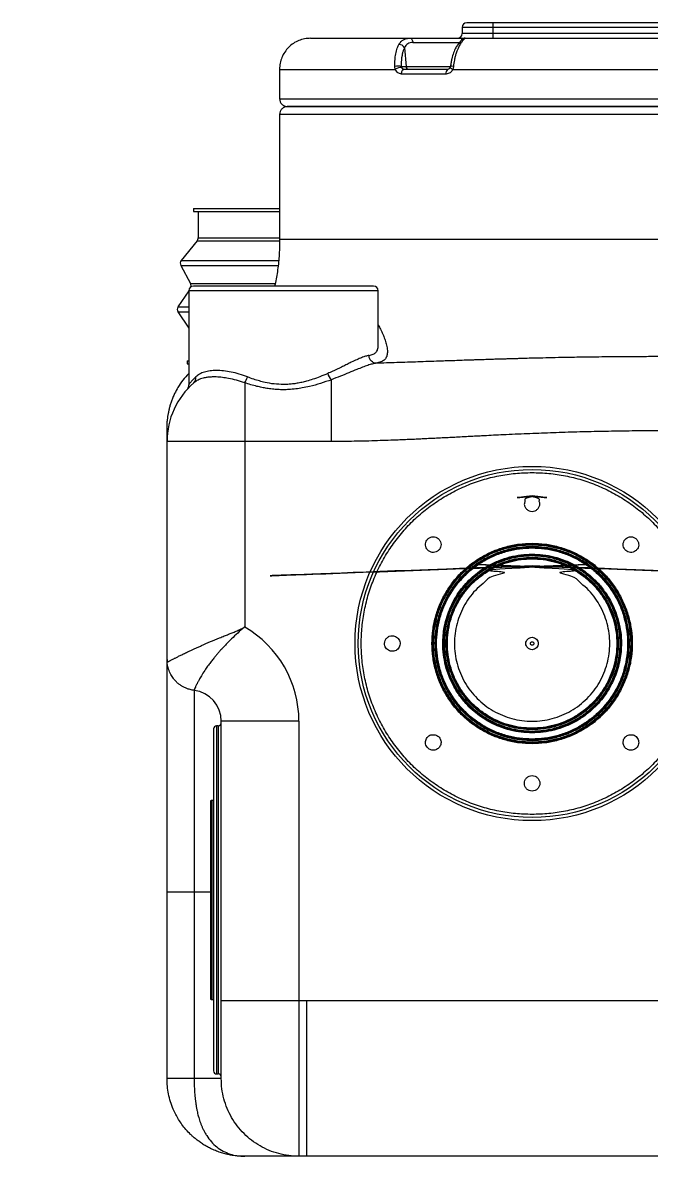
# Model space of a CAD drawing. Extents: x -84241 to 2571207, y -257003 to 1687411.
# Drawn here: x 78183 to 78578, y -11596 to -10885 of the extents above; entities that cross this region are included whole.
import ezdxf

# ---------------------------------------------------------------- set-up
doc = ezdxf.new("R2010")
doc.units = 0
doc.header["$LTSCALE"] = 1000
doc.layers.get('0').update_dxf_attribs({"linetype": 'CONTINUOUS'})
doc.layers.add('W-DRAI-DIMS', color=51, linetype='CONTINUOUS')

# ---------------------------------------------------------------- blocks, each defined once
blk = doc.blocks.new('污水提升器')
at = {"layer": 'W-DRAI-DIMS', "color": 9}
for p, q in [((-247.5, 944.2), (-273, 944.2)), ((-247.5, 939.7), (-247.5, 944.2)), ((247.5, 944.2), (-247.5, 944.2)), ((-277.5, 939.7), (-277.5, 933.7)), ((-247.5, 939.7), (-277.5, 939.7)), ((-247.5, 933.7), (-277.5, 933.7)), ((-247.5, 933.7), (-247.5, 939.7)), ((247.5, 939.7), (-247.5, 939.7)), ((-247.5, 929.2), (-247.5, 933.7)), ((247.5, 933.7), (-247.5, 933.7)), ((-333, 920), (-331.6, 902)), ((-327.8, 929.2), (-307.5, 929.2)), ((-325.1, 925.1), (-279.7, 925.1)), ((-277.7, 927.7), (-277.9, 927.6)), ((-275.2, 929.2), (-275.4, 929.1)), ((-274.5, 929.2), (-274.7, 929.1)), ((-453.8, 899.2), (-453.8, 870.7)), ((-342, 899.2), (-342.4, 902)), ((-336, 902), (-335.8, 901)), ((-336, 902), (-331.6, 902)), ((-331.6, 902), (-288.6, 902)), ((-290.7, 899.3), (-291.4, 899.2)), ((-288.8, 902.1), (-289.1, 901)), ((-285.9, 902), (-286.5, 899.2)), ((-453.8, 855.7), (-453.8, 735)), ((-78.8, 863.2), (-446.3, 863.2)), ((-342.5, 863.2), (-341.7, 863.2)), ((-537, 765), (-537, 762)), ((-537, 765), (-453.8, 765)), ((-537, 762), (-453.8, 762)), ((-532.5, 762), (-532.5, 736.6)), ((-533.5, 733.8), (-548.7, 714.8)), ((-533.5, 733.8), (-453.9, 733.8)), ((-532.5, 736.6), (-453.8, 736.6)), ((-548.7, 714.8), (-454.7, 714.8)), ((-549.1, 709.9), (-539.8, 692.4)), ((-549.1, 709.9), (-455.3, 709.9)), ((-539.8, 692.4), (-458.1, 692.4)), ((-541.5, 685.5), (-551.9, 670)), ((-541.5, 685.5), (-541.5, 594.9)), ((-358.5, 685.5), (-541.5, 685.5)), ((-358.5, 632.1), (-358.5, 685.5)), ((-551.9, 670), (-541.5, 670)), ((-551.9, 665), (-541.5, 649.5)), ((-551.9, 665), (-541.5, 665)), ((-543, 618), (-543, 615)), ((-543, 618), (-541.5, 618)), ((-543, 615), (-541.5, 615)), ((-542.7, 591), (-542.7, 591)), ((-487.5, 596.6), (-487.5, 540)), ((-562.5, 554.2), (-562.3, 559.6)), ((-562.5, 329.5), (-562.5, 540)), ((-487.5, 540), (-562.5, 540)), ((-487.5, 540), (-487.5, 360.9)), ((-403.8, 540), (-487.5, 540)), ((-562.5, 329.5), (-562.4, 327)), ((-562.5, 105), (-562.5, 329.5)), ((-536.3, 299.8), (-536.3, 105)), ((-513.1, 265.5), (-514.6, 265.5)), ((-514.6, 265.5), (-514.6, -70.5)), ((-513.1, 265.5), (-513.1, -70.5)), ((-435.1, 270), (-510.1, 270)), ((-510.1, 0), (-510.1, 270)), ((-435.1, 270), (-435.1, 0)), ((-518.4, 193.5), (-519.9, 193.5)), ((-519.9, 193.5), (-519.9, 1.5)), ((-518.4, 193.5), (-518.4, 1.5)), ((-536.3, 105), (-562.5, 105)), ((-562.5, -75), (-562.5, 105)), ((-536.3, 105), (-536.3, -75)), ((-520.5, 105), (-536.3, 105)), ((-519.9, 1.5), (-518.4, 1.5)), ((-427.6, 0), (-435.1, 0)), ((0, 0), (-427.6, 0)), ((-536.3, -75), (-562.5, -75)), ((-510.1, -75), (-536.3, -75)), ((-514.6, -70.5), (-513.1, -70.5)), ((-435.1, -150), (-487.5, -150)), ((-427.6, -150), (-435.1, -150)), ((-78.4, -150), (-427.6, -150))]:
    blk.add_line(p, q, dxfattribs=at)
at = {"layer": 'W-DRAI-DIMS', "color": 9, "flags": 128}
for points in [[(-327.8, 929.2), (-327.3, 929.2), (-326.8, 928.9), (-326.3, 928.6), (-325.9, 928.1), (-325.6, 927.5), (-325.3, 926.7), (-325.1, 926), (-325.1, 925.1)], [(-336, 894.7), (-336, 895.6), (-335.8, 896.5), (-335.6, 897.2), (-335.3, 897.9), (-335, 898.5), (-334.6, 898.9), (-334.1, 899.2), (-333.7, 899.2)], [(-403.8, 540), (-403.8, 546.9), (-403.8, 553.7), (-403.8, 560.4), (-403.8, 567), (-403.8, 573.3), (-403.8, 579.3), (-403.8, 585), (-403.8, 590.3), (-403.8, 595.2), (-403.8, 599.6)], [(-523.8, -140.6), (-523.9, -140.6), (-524.2, -140.4)]]:
    blk.add_lwpolyline(points, dxfattribs=at)
at = {"layer": 'W-DRAI-DIMS', "color": 9}
for radius in [171, 168, 96, 93, 85.5, 82.5]:
    blk.add_circle((-209.9, 345), radius, dxfattribs=at)
for centre, radius, start, end in [((-273, 939.7), 4.5, 90, 180), ((-282, 933.7), 4.5, 270, 0), ((-338.1, 917.6), 5.54, 24.751, 95.5573), ((-279.1, 921.4), 3.03, 82.0241, 141.4136), ((-274.5, 924.8), 4.5, 90.0002, 141.0029), ((-339.3, 878), 24.2, 82.0959, 97.518), ((-335, 886.7), 14.4, 93.3597, 119.2051), ((-328.8, 902.1), 2.84, 182.0052, 267.3647), ((-287.9, 895.6), 5.2, 136.5111, 189.3666), ((-285, 904.3), 5.26, 219.3923, 253.6787), ((-287.8, 890.8), 11.4, 80.1958, 94.8512), ((-537, 736.6), 4.5, 321.3402, 0), ((-545.2, 712), 4.5, 141.3402, 208.0725), ((-537, 685.5), 4.5, 90, 180), ((-543.8, 690.3), 4.5, 348.3758, 28.0725), ((-363, 685.5), 4.5, 0, 90), ((-548.1, 667.5), 4.5, 146.3099, 213.6901), ((-541, 601.3), 6.36, 312.1589, 8.5467), ((-501.1, 606.9), 17, 322.6387, 344.0585), ((-393.8, 609.5), 14.1, 196.2184, 224.6561), ((-487.5, 540), 75, 130.9982, 180), ((-540.1, 270), 105, 0, 59.9274), ((-540.1, 270), 30, 0, 82.7712), ((-514.6, 262.5), 3, 90, 180), ((-513.1, 268.5), 3, 270, 0), ((-519.9, 192.7), 0.75, 90, 180), ((-518.4, 194.2), 0.75, 270, 0), ((-519.9, 2.2), 0.75, 180, 270), ((-518.4, 0.8), 0.75, 0, 90), ((-514.6, -67.5), 3, 180, 270), ((-513.1, -73.5), 3, 0, 90)]:
    blk.add_arc(centre, radius, start, end, dxfattribs=at)
for points in [[(-423.8, 929.2), (-425.7, 929.1), (-429.7, 928.9), (-435.3, 927.1), (-440.6, 924.4), (-445.1, 920.6), (-448.9, 916), (-451.7, 910.8), (-453.4, 905.1), (-453.7, 901.2), (-453.8, 899.2)], [(-453.8, 870.7), (-453.7, 869.8), (-453.4, 867.8), (-451.7, 865.3), (-449.2, 863.6), (-447.3, 863.4), (-446.3, 863.2)], [(-446.3, 863.2), (-447.3, 863.1), (-449.2, 862.9), (-451.7, 861.2), (-453.4, 858.7), (-453.7, 856.7), (-453.8, 855.7)], [(-450, 690), (-453.8, 690), (-461.4, 690), (-472.6, 690), (-483.4, 690), (-493.7, 690), (-503.1, 690), (-511.7, 690), (-519.2, 690), (-525.6, 690), (-530.6, 690), (-534.3, 690), (-536.6, 690), (-536.9, 690), (-537, 690)], [(-363, 690), (-363.2, 690), (-363.5, 690), (-365.8, 690), (-369.4, 690), (-374.5, 690), (-380.8, 690), (-388.3, 690), (-396.9, 690), (-406.4, 690), (-416.6, 690), (-427.4, 690), (-438.6, 690), (-446.2, 690), (-450, 690)], [(-209.9, 180), (-215.3, 180.2), (-226.1, 180.5), (-242.2, 182.9), (-257.9, 186.8), (-273.2, 192.3), (-287.8, 199.2), (-301.7, 207.6), (-314.8, 217.2), (-326.8, 228.1), (-337.7, 240.2), (-347.3, 253.2), (-355.7, 267.1), (-362.6, 281.8), (-368.1, 297), (-372, 312.8), (-374.4, 328.8), (-375.2, 345), (-374.4, 361.2), (-372, 377.2), (-368.1, 393), (-362.6, 408.2), (-355.7, 422.9), (-347.3, 436.8), (-337.7, 449.8), (-326.8, 461.9), (-314.8, 472.8), (-301.7, 482.4), (-287.8, 490.8), (-273.2, 497.7), (-257.9, 503.2), (-242.2, 507.1), (-226.1, 509.5), (-215.3, 509.8), (-209.9, 510)], [(-209.9, 510), (-204.5, 509.8), (-193.7, 509.5), (-177.7, 507.1), (-161.9, 503.2), (-146.7, 497.7), (-132, 490.8), (-118.1, 482.4), (-105.1, 472.8), (-93.1, 461.9), (-82.2, 449.8), (-72.5, 436.8), (-64.2, 422.9), (-57.2, 408.2), (-51.8, 393), (-47.8, 377.2), (-45.4, 361.2), (-44.7, 345), (-45.4, 328.8), (-47.8, 312.8), (-51.8, 297), (-57.2, 281.8), (-64.2, 267.1), (-72.5, 253.2), (-82.2, 240.2), (-93.1, 228.1), (-105.1, 217.2), (-118.1, 207.6), (-132, 199.2), (-146.7, 192.3), (-161.9, 186.8), (-177.7, 182.9), (-193.7, 180.5), (-204.5, 180.2), (-209.9, 180)], [(-305.4, 448), (-304.5, 447.9), (-302.8, 447.7), (-300.5, 446.4), (-298.8, 444.4), (-297.9, 442), (-297.8, 439.3), (-298.6, 436.9), (-300.2, 434.8), (-302.5, 433.4), (-305, 432.8), (-307.6, 433.1), (-309.9, 434.3), (-311.7, 436.2), (-312.8, 438.6), (-313, 441.2), (-312.3, 443.8), (-311.2, 445.1), (-310.7, 445.8)], [(-310.7, 445.8), (-310.3, 446.1), (-309.6, 446.7), (-308.3, 447.4), (-306.9, 447.9), (-305.9, 447.9), (-305.4, 448)], [(-209.9, 249.8), (-214.1, 249.9), (-222.4, 250.2), (-234.6, 252.8), (-246.5, 256.7), (-257.7, 262.3), (-268.1, 269.2), (-277.5, 277.5), (-285.7, 286.8), (-292.6, 297.2), (-298.2, 308.4), (-302.2, 320.3), (-304.6, 332.5), (-305.4, 345), (-304.6, 357.5), (-302.2, 369.7), (-298.2, 381.6), (-292.6, 392.8), (-285.7, 403.2), (-277.5, 412.5), (-268.1, 420.8), (-257.7, 427.7), (-246.5, 433.3), (-234.6, 437.2), (-222.4, 439.8), (-214.1, 440.1), (-209.9, 440.2)], [(-209.9, 440.2), (-205.8, 440.1), (-197.4, 439.8), (-185.2, 437.2), (-173.4, 433.3), (-162.2, 427.7), (-151.8, 420.8), (-142.4, 412.5), (-134.1, 403.2), (-127.2, 392.8), (-121.7, 381.6), (-117.7, 369.7), (-115.2, 357.5), (-114.4, 345), (-115.2, 332.5), (-117.7, 320.3), (-121.7, 308.4), (-127.2, 297.2), (-134.1, 286.8), (-142.4, 277.5), (-151.8, 269.2), (-162.2, 262.3), (-173.4, 256.7), (-185.2, 252.8), (-197.4, 250.2), (-205.8, 249.9), (-209.9, 249.8)], [(-109.2, 445.8), (-108.6, 445.1), (-107.5, 443.8), (-106.9, 441.2), (-107, 438.6), (-108.1, 436.2), (-109.9, 434.3), (-112.2, 433.1), (-114.8, 432.8), (-117.4, 433.4), (-119.6, 434.8), (-121.2, 436.9), (-122, 439.3), (-122, 442), (-121, 444.4), (-119.3, 446.4), (-117, 447.7), (-115.3, 447.9), (-114.5, 448)], [(-114.5, 448), (-114, 447.9), (-113, 447.9), (-111.6, 447.4), (-110.3, 446.7), (-109.5, 446.1), (-109.2, 445.8)], [(-209.9, 252.7), (-213.9, 252.9), (-222, 253.2), (-233.9, 255.7), (-245.3, 259.5), (-256.2, 264.9), (-266.2, 271.6), (-275.3, 279.6), (-283.3, 288.7), (-290, 298.7), (-295.4, 309.6), (-299.3, 321.1), (-301.6, 332.9), (-302.4, 345), (-301.6, 357.1), (-299.3, 368.9), (-295.4, 380.4), (-290, 391.3), (-283.3, 401.3), (-275.3, 410.4), (-266.2, 418.4), (-256.2, 425.1), (-245.3, 430.5), (-233.9, 434.3), (-222, 436.8), (-213.9, 437.1), (-209.9, 437.2)], [(-209.9, 260.2), (-213.6, 260.4), (-221, 260.7), (-231.9, 262.9), (-242.4, 266.5), (-252.4, 271.4), (-261.7, 277.6), (-270, 284.9), (-277.3, 293.3), (-283.5, 302.5), (-288.4, 312.5), (-292, 323), (-294.2, 333.9), (-294.9, 345), (-294.2, 356.1), (-292, 367), (-288.4, 377.5), (-283.5, 387.5), (-277.3, 396.7), (-270, 405.1), (-261.7, 412.4), (-252.4, 418.6), (-242.4, 423.5), (-231.9, 427.1), (-221, 429.3), (-213.6, 429.6), (-209.9, 429.8)], [(-209.9, 261.7), (-213.6, 261.9), (-220.8, 262.2), (-231.5, 264.4), (-241.9, 267.9), (-251.7, 272.7), (-260.7, 278.8), (-269, 286), (-276.2, 294.2), (-282.2, 303.3), (-287.1, 313.1), (-290.6, 323.4), (-292.7, 334.1), (-293.4, 345), (-292.7, 355.9), (-290.6, 366.6), (-287.1, 376.9), (-282.2, 386.7), (-276.2, 395.8), (-269, 404), (-260.7, 411.2), (-251.7, 417.3), (-241.9, 422.1), (-231.5, 425.6), (-220.8, 427.8), (-213.6, 428.1), (-209.9, 428.3)], [(-209.9, 437.2), (-205.9, 437.1), (-197.8, 436.8), (-186, 434.3), (-174.5, 430.5), (-163.7, 425.1), (-153.6, 418.4), (-144.5, 410.4), (-136.5, 401.3), (-129.8, 391.3), (-124.4, 380.4), (-120.6, 368.9), (-118.2, 357.1), (-117.4, 345), (-118.2, 332.9), (-120.6, 321.1), (-124.4, 309.6), (-129.8, 298.7), (-136.5, 288.7), (-144.5, 279.6), (-153.6, 271.6), (-163.7, 264.9), (-174.5, 259.5), (-186, 255.7), (-197.8, 253.2), (-205.9, 252.9), (-209.9, 252.7)], [(-209.9, 429.8), (-206.2, 429.6), (-198.8, 429.3), (-187.9, 427.1), (-177.4, 423.5), (-167.4, 418.6), (-158.2, 412.4), (-149.8, 405.1), (-142.5, 396.7), (-136.3, 387.5), (-131.4, 377.5), (-127.8, 367), (-125.7, 356.1), (-124.9, 345), (-125.7, 333.9), (-127.8, 323), (-131.4, 312.5), (-136.3, 302.5), (-142.5, 293.3), (-149.8, 284.9), (-158.2, 277.6), (-167.4, 271.4), (-177.4, 266.5), (-187.9, 262.9), (-198.8, 260.7), (-206.2, 260.4), (-209.9, 260.2)], [(-209.9, 428.3), (-206.3, 428.1), (-199, 427.8), (-188.3, 425.6), (-178, 422.1), (-168.2, 417.3), (-159.1, 411.2), (-150.9, 404), (-143.7, 395.8), (-137.6, 386.7), (-132.8, 376.9), (-129.3, 366.6), (-127.1, 355.9), (-126.4, 345), (-127.1, 334.1), (-129.3, 323.4), (-132.8, 313.1), (-137.6, 303.3), (-143.7, 294.2), (-150.9, 286), (-159.1, 278.8), (-168.2, 272.7), (-178, 267.9), (-188.3, 264.4), (-199, 262.2), (-206.3, 261.9), (-209.9, 261.7)], [(-209.9, 263.3), (-213.5, 263.4), (-220.6, 263.7), (-231.1, 265.8), (-241.3, 269.3), (-250.9, 274), (-259.8, 280), (-267.9, 287), (-275, 295.1), (-280.9, 304), (-285.7, 313.6), (-289.1, 323.8), (-291.2, 334.3), (-291.9, 345), (-291.2, 355.7), (-289.1, 366.2), (-285.7, 376.4), (-280.9, 386), (-275, 394.9), (-267.9, 403), (-259.8, 410), (-250.9, 416), (-241.3, 420.7), (-231.1, 424.2), (-220.6, 426.3), (-213.5, 426.6), (-209.9, 426.7)], [(-209.9, 426.7), (-206.4, 426.6), (-199.2, 426.3), (-188.7, 424.2), (-178.5, 420.7), (-168.9, 416), (-160, 410), (-151.9, 403), (-144.9, 394.9), (-138.9, 386), (-134.2, 376.4), (-130.7, 366.2), (-128.6, 355.7), (-127.9, 345), (-128.6, 334.3), (-130.7, 323.8), (-134.2, 313.6), (-138.9, 304), (-144.9, 295.1), (-151.9, 287), (-160, 280), (-168.9, 274), (-178.5, 269.3), (-188.7, 265.8), (-199.2, 263.7), (-206.4, 263.4), (-209.9, 263.3)], [(-344.9, 352.5), (-344.2, 352.4), (-342.7, 352.3), (-340.7, 351.3), (-339, 349.8), (-337.9, 347.9), (-337.3, 345.7), (-337.5, 343.5), (-338.2, 341.4), (-339.5, 339.6), (-341.3, 338.3), (-343.4, 337.5), (-345.7, 337.4), (-347.8, 338), (-349.7, 339.1), (-351.2, 340.8), (-352.2, 342.8), (-352.4, 344.3), (-352.4, 345)], [(-352.4, 345), (-352.3, 346), (-352.1, 347.9), (-350.3, 350.4), (-347.9, 352.2), (-345.9, 352.4), (-344.9, 352.5)], [(-209.9, 339), (-210.7, 339.1), (-212.3, 339.3), (-214.3, 340.7), (-215.6, 342.6), (-216.1, 345), (-215.6, 347.4), (-214.3, 349.3), (-212.3, 350.7), (-210.7, 350.9), (-209.9, 351)], [(-209.9, 351), (-209.1, 350.9), (-207.6, 350.7), (-205.6, 349.3), (-204.2, 347.4), (-203.8, 345), (-204.2, 342.6), (-205.6, 340.7), (-207.6, 339.3), (-209.1, 339.1), (-209.9, 339)], [(-209.9, 343.3), (-210.1, 343.4), (-210.6, 343.4), (-211.1, 343.8), (-211.5, 344.3), (-211.6, 345), (-211.5, 345.7), (-211.1, 346.2), (-210.6, 346.6), (-210.1, 346.6), (-209.9, 346.7)], [(-209.9, 346.7), (-209.7, 346.6), (-209.3, 346.6), (-208.7, 346.2), (-208.3, 345.7), (-208.2, 345), (-208.3, 344.3), (-208.7, 343.8), (-209.3, 343.4), (-209.7, 343.4), (-209.9, 343.3)], [(-517.6, 262.5), (-517.6, 262.3), (-517.6, 262), (-517.6, 259.6), (-517.6, 255.7), (-517.6, 250.2), (-517.6, 243.3), (-517.6, 234.9), (-517.6, 225.3), (-517.6, 214.4), (-517.6, 202.3), (-517.6, 189.3), (-517.6, 175.4), (-517.6, 160.7), (-517.6, 145.5), (-517.6, 129.7), (-517.6, 113.7), (-517.6, 97.5), (-517.6, 81.3), (-517.6, 65.3), (-517.6, 49.5), (-517.6, 34.3), (-517.6, 19.6), (-517.6, 5.7), (-517.6, -7.3), (-517.6, -19.4), (-517.6, -30.3), (-517.6, -39.9), (-517.6, -48.3), (-517.6, -55.2), (-517.6, -60.7), (-517.6, -64.6), (-517.6, -67), (-517.6, -67.3), (-517.6, -67.5)], [(-310.7, 244.2), (-311.2, 244.8), (-312.1, 245.9), (-312.8, 248.1), (-313, 250.3), (-312.4, 252.5), (-311.3, 254.4), (-309.6, 255.9), (-307.6, 256.9), (-306.1, 257), (-305.4, 257)], [(-305.4, 257), (-304.8, 257), (-303.5, 256.9), (-301.8, 256.2), (-300.3, 255.2), (-299.1, 253.7), (-298.2, 252.1), (-297.8, 250.3), (-297.9, 248.4), (-298.4, 246.6), (-299.3, 245), (-300.6, 243.7), (-302.1, 242.7), (-303.9, 242.1), (-305.7, 242), (-307.6, 242.3), (-309.3, 243), (-310.2, 243.8), (-310.7, 244.2)], [(-109.2, 244.2), (-109.6, 243.8), (-110.5, 243), (-112.3, 242.3), (-114.1, 242), (-115.9, 242.1), (-117.7, 242.7), (-119.3, 243.7), (-120.5, 245), (-121.5, 246.6), (-122, 248.4), (-122, 250.3), (-121.6, 252.1), (-120.8, 253.7), (-119.5, 255.2), (-118, 256.2), (-116.3, 256.9), (-115.1, 257), (-114.5, 257)], [(-114.5, 257), (-113.7, 257), (-112.2, 256.9), (-110.2, 255.9), (-108.6, 254.4), (-107.4, 252.5), (-106.9, 250.3), (-107, 248.1), (-107.7, 245.9), (-108.7, 244.8), (-109.2, 244.2)], [(-209.9, 202.5), (-210.9, 202.6), (-212.9, 202.8), (-215.4, 204.6), (-217, 207.1), (-217.6, 210), (-217, 212.9), (-215.4, 215.4), (-212.9, 217.2), (-210.9, 217.4), (-209.9, 217.5)], [(-209.9, 217.5), (-208.9, 217.4), (-207, 217.2), (-204.5, 215.4), (-202.8, 212.9), (-202.2, 210), (-202.8, 207.1), (-204.5, 204.6), (-207, 202.8), (-208.9, 202.6), (-209.9, 202.5)], [(-520.6, 192.7), (-520.6, 192.6), (-520.6, 192.3), (-520.6, 189.7), (-520.6, 185.8), (-520.6, 180.2), (-520.6, 173.3), (-520.6, 165), (-520.6, 155.7), (-520.6, 145.3), (-520.6, 134.1), (-520.6, 122.2), (-520.6, 110), (-520.6, 97.5), (-520.6, 85), (-520.6, 72.8), (-520.6, 60.9), (-520.6, 49.7), (-520.6, 39.3), (-520.6, 30), (-520.6, 21.7), (-520.6, 14.8), (-520.6, 9.2), (-520.6, 5.3), (-520.6, 2.7), (-520.6, 2.4), (-520.6, 2.2)], [(-435.1, 0), (-438.4, 0), (-445, 0), (-454.6, 0), (-463.9, 0), (-472.8, 0), (-480.9, 0), (-488.3, 0), (-494.8, 0), (-500.3, 0), (-504.6, 0), (-507.8, 0), (-509.8, 0), (-510, 0), (-510.1, 0)], [(-435.1, -150), (-438.4, -149.9), (-445, -149.6), (-454.6, -147.6), (-463.9, -144.5), (-472.8, -140.1), (-480.9, -134.7), (-488.3, -128.2), (-494.8, -120.8), (-500.3, -112.6), (-504.6, -103.8), (-507.8, -94.5), (-509.8, -84.8), (-510, -78.3), (-510.1, -75)]]:
    blk.add_open_spline(points, degree=3, dxfattribs=at)
for points, knots in [([(-423.8, 929.2), (-423.7, 929.2), (-423.6, 929.2), (-422.9, 929.2), (-421.6, 929.2), (-419.6, 929.2), (-417.1, 929.2), (-413.7, 929.2), (-409.6, 929.2), (-404.4, 929.2), (-398.4, 929.2), (-391.2, 929.2), (-383.1, 929.2), (-373.9, 929.2), (-363.7, 929.2), (-352.5, 929.2), (-340.6, 929.2), (-332.1, 929.2), (-327.8, 929.2)], [0, 0, 0, 0, 0.062531, 0.124787, 0.187689, 0.248713, 0.311902, 0.372512, 0.435865, 0.49755, 0.561183, 0.623278, 0.68633, 0.748682, 0.811756, 0.874715, 0.936667, 1, 1, 1, 1]), ([(-342.4, 902), (-342.4, 903.7), (-342.5, 907.4), (-341.9, 913), (-340.6, 918.6), (-339.3, 921.6), (-338.6, 923.1)], [0, 0, 0, 0, 0.209233, 0.447342, 0.712542, 1, 1, 1, 1]), ([(-338.6, 923.1), (-338, 924.1), (-336.8, 926), (-334.3, 927.9), (-332.1, 928.7), (-330.2, 929.1), (-329, 929.2), (-328.2, 929.2), (-327.8, 929.2)], [0, 0, 0, 0, 0.265122, 0.506357, 0.749556, 0.832944, 0.921775, 1, 1, 1, 1]), ([(-336, 902), (-336, 903), (-336, 904.7), (-335.9, 906.9), (-335.8, 908.6), (-335.7, 909.9), (-335.6, 910.8), (-335.5, 911.5), (-335.3, 912.4), (-335.1, 913.5), (-334.8, 915), (-334.4, 916.4), (-334, 917.7), (-333.6, 918.7), (-333.3, 919.4), (-333.1, 919.8), (-333, 920)], [0, 0, 0, 0, 0.138117, 0.250594, 0.321894, 0.393015, 0.442647, 0.471054, 0.49986, 0.583084, 0.666073, 0.74921, 0.833288, 0.917399, 0.958916, 1, 1, 1, 1]), ([(-325.1, 925.1), (-326, 925.1), (-327.8, 924.9), (-330.1, 923.9), (-331.9, 922.3), (-332.6, 920.8), (-333, 920)], [0, 0, 0, 0, 0.251465, 0.487978, 0.736303, 1, 1, 1, 1]), ([(-307.5, 929.2), (-305.3, 929.2), (-301, 929.2), (-294.8, 929.2), (-289.1, 929.2), (-284, 929.2), (-280.5, 929.2), (-278.2, 929.2), (-276.4, 929.2), (-274.8, 929.2), (-274.6, 929.2), (-274.5, 929.2)], [0, 0, 0, 0, 0.127147, 0.250561, 0.371003, 0.495881, 0.623729, 0.687955, 0.752182, 0.876091, 1, 1, 1, 1]), ([(-281.5, 923.3), (-282.2, 922.2), (-283.8, 919.9), (-285.8, 915.2), (-287.3, 910.3), (-288.3, 905.8), (-288.6, 903.4), (-288.8, 902.1)], [0, 0, 0, 0, 0.206141, 0.441729, 0.705361, 0.848738, 1, 1, 1, 1]), ([(-278.7, 924.4), (-279.4, 923.3), (-280.6, 921.4), (-282, 918.3), (-282.7, 916.3), (-283.1, 915.3), (-283.2, 914.9), (-283.2, 914.8), (-283.2, 914.8), (-283.2, 914.8), (-283.2, 914.8), (-283.2, 914.8), (-283.2, 914.8), (-283.2, 914.8), (-283.2, 914.8), (-283.2, 914.8), (-283.6, 913.7), (-284.2, 911.6), (-285.2, 907.3), (-285.6, 904.1), (-285.9, 902)], [0, 0, 0, 0, 0.205367, 0.357657, 0.455591, 0.484318, 0.494561, 0.497743, 0.498887, 0.49934, 0.49953, 0.499612, 0.499648, 0.499663, 0.49967, 0.499673, 0.499676, 0.637544, 0.767144, 1, 1, 1, 1]), ([(-274.6, 929.2), (-275.3, 929), (-276.6, 928.7), (-278.8, 926.8), (-280.4, 924.7), (-281.5, 923.3)], [0, 0, 0, 0, 0.2015568, 0.4322284, 1, 1, 1, 1]), ([(-274.7, 929.1), (-274.8, 929.1), (-275, 929), (-275.8, 928.2), (-277, 926.7), (-278.2, 925.2), (-278.7, 924.4)], [0, 0, 0, 0, 0.11957, 0.401947, 0.694407, 1, 1, 1, 1]), ([(-274.5, 929.2), (-267.4, 929.2), (-253.3, 929.2), (-231.7, 929.2), (-210, 929.2), (-188.1, 929.2), (-163.8, 929.2), (-137.2, 929.2), (-108.2, 929.2), (-88.7, 929.2), (-78.8, 929.2)], [0, 0, 0, 0, 0.112863, 0.224957, 0.336745, 0.448059, 0.560519, 0.706058, 0.850162, 1, 1, 1, 1]), ([(-453.8, 899.2), (-453.7, 899.2), (-453.5, 899.2), (-452, 899.2), (-449.6, 899.2), (-446.4, 899.2), (-442.6, 899.2), (-437.8, 899.2), (-431.9, 899.2), (-424.9, 899.2), (-416.5, 899.2), (-406.9, 899.2), (-396, 899.2), (-383.9, 899.2), (-370.7, 899.2), (-356.8, 899.2), (-346.9, 899.2), (-342, 899.2)], [0, 0, 0, 0, 0.07897, 0.158251, 0.23803, 0.298394, 0.359417, 0.42135, 0.484518, 0.548455, 0.612541, 0.676969, 0.741998, 0.807408, 0.872099, 0.936218, 1, 1, 1, 1]), ([(-336, 894.7), (-336.6, 894.8), (-337.9, 894.9), (-339.6, 895.9), (-341.1, 897.3), (-341.7, 898.6), (-342, 899.2)], [0, 0, 0, 0, 0.2501379, 0.5009519, 0.7510841, 1, 1, 1, 1]), ([(-333.7, 899.2), (-333.9, 899.3), (-334.4, 899.3), (-335.1, 899.8), (-335.5, 900.4), (-335.7, 900.8), (-335.8, 901)], [0, 0, 0, 0, 0.28254, 0.545708, 0.794397, 1, 1, 1, 1]), ([(-291.4, 899.2), (-296.2, 899.2), (-306, 899.2), (-320.1, 899.2), (-329.2, 899.2), (-333.7, 899.2)], [0, 0, 0, 0, 0.335761, 0.669311, 1, 1, 1, 1]), ([(-286.5, 899.2), (-286.8, 898.6), (-287.5, 897.3), (-289.1, 895.9), (-291, 894.9), (-292.3, 894.8), (-293, 894.7)], [0, 0, 0, 0, 0.249067, 0.499319, 0.750042, 1, 1, 1, 1]), ([(-289.1, 901), (-289.2, 900.7), (-289.5, 900.2), (-290.1, 899.6), (-290.9, 899.2), (-291.4, 899.2), (-291.7, 899.2)], [0, 0, 0, 0, 0.256613, 0.50678, 0.753221, 1, 1, 1, 1]), ([(-286.5, 899.2), (-278.7, 899.2), (-263.4, 899.2), (-239.9, 899.2), (-216.5, 899.2), (-193.2, 899.2), (-167.6, 899.2), (-139.5, 899.2), (-109.1, 899.2), (-88.9, 899.2), (-78.8, 899.2)], [0, 0, 0, 0, 0.116893, 0.231635, 0.344666, 0.456497, 0.567523, 0.712164, 0.856254, 1, 1, 1, 1]), ([(-293, 894.7), (-300.4, 894.7), (-311.4, 894.7), (-325.6, 894.7), (-332.5, 894.7), (-336, 894.7)], [0, 0, 0, 0, 0.4999475, 0.7499829, 1, 1, 1, 1]), ([(-453.8, 870.7), (-453.7, 870.7), (-453.5, 870.7), (-451.8, 870.7), (-449, 870.7), (-444.7, 870.7), (-438.8, 870.7), (-431.7, 870.7), (-423.9, 870.7), (-415.7, 870.7), (-406.5, 870.7), (-396.1, 870.7), (-384.6, 870.7), (-372.1, 870.7), (-358.8, 870.7), (-344, 870.7), (-327.8, 870.7), (-310.2, 870.7), (-292.1, 870.7), (-273.5, 870.7), (-254.7, 870.7), (-235.5, 870.7), (-213.6, 870.7), (-189, 870.7), (-161.5, 870.7), (-134, 870.7), (-106.4, 870.7), (-88, 870.7), (-78.8, 870.7)], [0, 0, 0, 0, 0.041669, 0.083338, 0.125004, 0.16667, 0.208333, 0.249993, 0.281242, 0.312489, 0.343737, 0.374983, 0.40623, 0.437477, 0.468724, 0.499973, 0.535683, 0.571397, 0.607111, 0.642827, 0.678543, 0.714259, 0.749977, 0.799979, 0.849983, 0.899988, 0.949994, 1, 1, 1, 1]), ([(-78.8, 855.7), (-89.5, 855.7), (-110.5, 855.7), (-141.1, 855.7), (-170, 855.7), (-197.3, 855.7), (-223, 855.7), (-247.2, 855.7), (-270, 855.7), (-291.3, 855.7), (-311.2, 855.7), (-329.8, 855.7), (-347, 855.7), (-362.9, 855.7), (-377.4, 855.7), (-390.7, 855.7), (-402.8, 855.7), (-413.5, 855.7), (-423, 855.7), (-431.2, 855.7), (-438.2, 855.7), (-443.9, 855.7), (-448.3, 855.7), (-451.5, 855.7), (-453.4, 855.7), (-453.7, 855.7), (-453.8, 855.7)], [0, 0, 0, 0, 0.058426, 0.113784, 0.166255, 0.216021, 0.263266, 0.308181, 0.350965, 0.391826, 0.430987, 0.468682, 0.505165, 0.540703, 0.575579, 0.610089, 0.644534, 0.679222, 0.714458, 0.750539, 0.787753, 0.826376, 0.86667, 0.908882, 0.95325, 1, 1, 1, 1]), ([(-446.3, 863.2), (-446.3, 863.2), (-446.3, 863.2), (-446.2, 863.2), (-446.2, 863.2), (-446.2, 863.2), (-446.2, 863.2), (-446.1, 863.2), (-445.9, 863.2), (-445.2, 863.2), (-444, 863.2), (-443.4, 863.2), (-442.8, 863.2), (-442.1, 863.2), (-441.5, 863.2), (-440.8, 863.2), (-440.1, 863.2), (-439.2, 863.2), (-437.8, 863.2), (-436.1, 863.2), (-433.8, 863.2), (-431, 863.2), (-428, 863.2), (-425.6, 863.2), (-424.1, 863.2), (-423.6, 863.2), (-423.1, 863.2), (-422.6, 863.2), (-422.1, 863.2), (-421.6, 863.2), (-420.3, 863.2), (-417.5, 863.2), (-414.1, 863.2), (-410.8, 863.2), (-408.3, 863.2), (-404.7, 863.2), (-400.4, 863.2), (-395.8, 863.2), (-391, 863.2), (-386.1, 863.2), (-381.2, 863.2), (-376.2, 863.2), (-371.1, 863.2), (-365.7, 863.2), (-360.2, 863.2), (-354.5, 863.2), (-348.6, 863.2), (-344.5, 863.2), (-342.5, 863.2)], [0, 0, 0, 0, 0.026041, 0.029464, 0.03289, 0.036318, 0.03975, 0.043185, 0.05112, 0.155394, 0.178388, 0.197283, 0.216011, 0.234573, 0.252974, 0.267278, 0.279836, 0.302051, 0.324006, 0.354494, 0.39174, 0.428364, 0.464409, 0.499922, 0.50479, 0.509648, 0.514496, 0.519335, 0.524164, 0.528985, 0.533796, 0.560102, 0.606474, 0.618195, 0.63536, 0.665007, 0.694501, 0.723883, 0.753194, 0.782473, 0.809222, 0.836037, 0.862949, 0.889988, 0.917183, 0.944565, 0.972161, 1, 1, 1, 1]), ([(-341.7, 863.2), (-336.9, 863.2), (-327.3, 863.2), (-312.2, 863.2), (-296.6, 863.2), (-282, 863.2), (-268.2, 863.2), (-255.5, 863.2), (-242.3, 863.2), (-228.6, 863.2), (-213, 863.2), (-195.5, 863.2), (-176.3, 863.2), (-156.9, 863.2), (-137.5, 863.2), (-118, 863.2), (-98.4, 863.2), (-85.4, 863.2), (-78.8, 863.2)], [0, 0, 0, 0, 0.061953, 0.125665, 0.186939, 0.250271, 0.297685, 0.346364, 0.396365, 0.44774, 0.500537, 0.571059, 0.642706, 0.713595, 0.78513, 0.856693, 0.92761, 1, 1, 1, 1]), ([(-453.8, 735), (-453.9, 729.5), (-454, 719.1), (-455.8, 704.1), (-457.2, 694.5), (-458.6, 690), (-458.6, 690)], [0, 0, 0, 0, 0.360593, 0.691916, 0.997653, 1, 1, 1, 1]), ([(-78.8, 735), (-89.7, 735), (-111.5, 735), (-143.7, 735), (-175.1, 735), (-205.6, 735), (-233.5, 735), (-258.7, 735), (-281.1, 735), (-302.3, 735), (-322.2, 735), (-340.8, 735), (-357.9, 735), (-373.6, 735), (-387.9, 735), (-400.8, 735), (-412.2, 735), (-422.3, 735), (-430.9, 735), (-438.2, 735), (-444, 735), (-448.5, 735), (-451.6, 735), (-453.5, 735), (-453.7, 735), (-453.8, 735)], [0, 0, 0, 0, 0.0595532, 0.1179565, 0.1751146, 0.2309503, 0.285426, 0.3295484, 0.3720788, 0.4131376, 0.4529355, 0.4917854, 0.5295, 0.5661449, 0.602312, 0.6386045, 0.6748994, 0.7115265, 0.7490735, 0.7879597, 0.8278035, 0.8687552, 0.9110319, 0.95476, 1, 1, 1, 1]), ([(-358.5, 652.2), (-357.8, 650.9), (-356.1, 648), (-354, 643.5), (-352.1, 638.7), (-350.6, 633.8), (-349.6, 629), (-349.6, 624.6), (-350.5, 621.2), (-352.6, 618.5), (-355.8, 616.6), (-358.9, 615.9), (-360.5, 615.6)], [0, 0, 0, 0, 0.066797, 0.148879, 0.234729, 0.32512, 0.438034, 0.549895, 0.662402, 0.774302, 0.886362, 1, 1, 1, 1]), ([(-367.5, 623.1), (-366, 623.4), (-363.2, 624.1), (-360.5, 626), (-359.1, 628.2), (-358.6, 630.4), (-358.6, 631.6), (-358.6, 632.1)], [0, 0, 0, 0, 0.2599044, 0.5111048, 0.7549212, 0.8978442, 1, 1, 1, 1]), ([(-367.5, 623.1), (-368.5, 622.8), (-370.7, 622.3), (-374.6, 620.9), (-379.2, 619), (-383.9, 616.7), (-388.6, 614.5), (-393, 612.3), (-397.6, 610), (-402.4, 607.8), (-405.7, 606.3), (-407.3, 605.6)], [0, 0, 0, 0, 0.112485, 0.233121, 0.362426, 0.500822, 0.600114, 0.699924, 0.802067, 0.903069, 1, 1, 1, 1]), ([(-360.5, 615.6), (-361.7, 615.3), (-364.2, 614.9), (-368.6, 613.5), (-373.6, 611.7), (-379.6, 609.3), (-386.8, 606.3), (-394.9, 603), (-400.8, 600.7), (-403.8, 599.6)], [0, 0, 0, 0, 0.118223, 0.240888, 0.368368, 0.501033, 0.665775, 0.83333, 1, 1, 1, 1]), ([(-360.5, 615.6), (-361.3, 615.7), (-362.6, 615.8), (-364.3, 616.8), (-365.7, 618), (-366.6, 619.5), (-367.3, 621.2), (-367.4, 622.4), (-367.5, 623.1)], [0, 0, 0, 0, 0.221966, 0.364267, 0.538473, 0.695055, 0.823737, 1, 1, 1, 1]), ([(-78.8, 621.9), (-83.6, 621.9), (-93.8, 621.9), (-109.7, 621.8), (-124.2, 621.7), (-137.2, 621.6), (-148.4, 621.5), (-159, 621.3), (-170.1, 621.2), (-181.4, 621), (-193.4, 620.7), (-206.4, 620.4), (-215.9, 620.2), (-222.2, 620), (-224, 619.9), (-225.9, 619.9), (-227.7, 619.8), (-229.5, 619.8), (-231.4, 619.7), (-233.3, 619.7), (-235.4, 619.6), (-238.2, 619.5), (-241.8, 619.4), (-246.2, 619.3), (-250.5, 619.2), (-254.5, 619), (-258.1, 618.9), (-261.8, 618.8), (-265.6, 618.7), (-269.6, 618.5), (-274.8, 618.4), (-280.9, 618.1), (-287.6, 617.9), (-293.8, 617.7), (-304.6, 617.3), (-320.1, 616.8), (-340.4, 616.1), (-353.9, 615.7), (-360.5, 615.6)], [0, 0, 0, 0, 0.051632, 0.107793, 0.168482, 0.206362, 0.245809, 0.286818, 0.319805, 0.363469, 0.407112, 0.447432, 0.501751, 0.5081, 0.514499, 0.520949, 0.527449, 0.533999, 0.540599, 0.547249, 0.554212, 0.563551, 0.576296, 0.592438, 0.610536, 0.622979, 0.635026, 0.648717, 0.661861, 0.676098, 0.691307, 0.717026, 0.740906, 0.762956, 0.783186, 0.856163, 0.929027, 1, 1, 1, 1]), ([(-541.5, 605.7), (-543.5, 603.6), (-547.3, 599.4), (-551.8, 592.7), (-554.8, 587), (-556.9, 582.5), (-558.3, 578.7), (-559.5, 575.1), (-560.4, 571.8), (-561.1, 568.5), (-561.7, 565.4), (-562.1, 562.3), (-562.3, 560.5), (-562.3, 559.6)], [0, 0, 0, 0, 0.119728, 0.237918, 0.333354, 0.390529, 0.445606, 0.506584, 0.577535, 0.661051, 0.758709, 0.871481, 1, 1, 1, 1]), ([(-534.7, 602.3), (-535.8, 601.3), (-537.7, 599.4), (-539.4, 597.4), (-540.4, 596.3), (-541, 595.6), (-541.4, 595.2), (-541.6, 594.9), (-541.5, 595), (-541.5, 595.1)], [0, 0, 0, 0, 0.2561944, 0.4800819, 0.6051835, 0.7268616, 0.8454262, 0.9612122, 1, 1, 1, 1]), ([(-487.5, 596.6), (-490.2, 597.5), (-495.5, 599.3), (-501.7, 600.6), (-506.1, 601.4), (-509, 601.8), (-512, 602.1), (-515, 602.3), (-517.7, 602.3), (-520, 602.2), (-522, 602.1), (-523.9, 601.8), (-525.8, 601.5), (-528.8, 600.8), (-532.8, 599.5), (-535.4, 597.6), (-536.7, 596.6)], [0, 0, 0, 0, 0.126932, 0.249984, 0.300349, 0.350316, 0.403537, 0.459826, 0.516126, 0.558104, 0.599932, 0.641812, 0.683938, 0.726497, 0.861, 1, 1, 1, 1]), ([(-484.7, 602.3), (-487.4, 603.2), (-492.7, 605.2), (-500.5, 607.1), (-508, 608.3), (-514.8, 608.6), (-521.1, 608.3), (-526.5, 607.1), (-531.2, 605.2), (-533.5, 603.2), (-534.7, 602.3)], [0, 0, 0, 0, 0.124827, 0.25022, 0.375035, 0.499969, 0.624898, 0.749706, 0.875137, 1, 1, 1, 1]), ([(-450, 595), (-453, 595.1), (-459, 595.3), (-466.8, 596.7), (-473.3, 598.4), (-479, 600.1), (-482.7, 601.5), (-484.7, 602.3)], [0, 0, 0, 0, 0.244794, 0.495771, 0.650298, 0.817175, 1, 1, 1, 1]), ([(-407.3, 605.6), (-409.8, 604.5), (-414.5, 602.6), (-421.3, 600.1), (-427.2, 598.3), (-432.2, 597), (-436.8, 596.1), (-441.3, 595.5), (-445.7, 595.1), (-448.6, 595), (-450, 595)], [0, 0, 0, 0, 0.1960836, 0.362194, 0.5025657, 0.6090921, 0.7118412, 0.8110568, 0.9070099, 1, 1, 1, 1]), ([(-541.5, 595), (-541.6, 594.3), (-541.7, 592.9), (-542.3, 591.7), (-542.6, 591.1)], [0, 0, 0, 0, 0.4968677, 1, 1, 1, 1]), ([(-403.8, 599.6), (-407.2, 598.4), (-414, 596), (-423.5, 593.3), (-431.5, 591.7), (-438.2, 590.6), (-444.4, 590.1), (-450.2, 589.9), (-455.5, 590.1), (-460.8, 590.5), (-465.9, 591.2), (-470.9, 592.1), (-476.1, 593.3), (-481.7, 594.8), (-485.6, 596), (-487.5, 596.6)], [0, 0, 0, 0, 0.1353715, 0.2641156, 0.3482075, 0.4195508, 0.4992048, 0.5587856, 0.6186898, 0.6792283, 0.7407025, 0.796578, 0.8537296, 0.9258341, 1, 1, 1, 1]), ([(-562.5, 540), (-562.5, 540), (-562.5, 540.1), (-562.5, 540.3), (-562.5, 540.7), (-562.5, 541.3), (-562.5, 542), (-562.5, 542.8), (-562.5, 543.6), (-562.5, 544.5), (-562.5, 545.4), (-562.5, 546.4), (-562.5, 547.4), (-562.5, 548.3), (-562.5, 549.4), (-562.5, 550.7), (-562.5, 552), (-562.5, 553), (-562.5, 553.7), (-562.5, 554.1), (-562.5, 554.2), (-562.5, 554.2)], [0, 0, 0, 0, 0.0437069, 0.0886457, 0.1339855, 0.1776473, 0.2229481, 0.2679544, 0.313472, 0.3532465, 0.3920618, 0.4366104, 0.4787358, 0.5199044, 0.5601829, 0.6336139, 0.7070648, 0.7796867, 0.852657, 0.9260897, 1, 1, 1, 1]), ([(-78.8, 550.3), (-86.5, 550.3), (-101.9, 550.3), (-124.7, 550), (-147.2, 549.6), (-169.7, 549.1), (-192.2, 548.3), (-215, 547.4), (-236.3, 546.5), (-251.8, 545.7), (-261.5, 545.2), (-267.2, 544.9), (-273.9, 544.6), (-280.7, 544.2), (-287.9, 543.8), (-294.8, 543.5), (-301.8, 543.1), (-308.4, 542.8), (-314.5, 542.5), (-320.6, 542.2), (-327.1, 541.9), (-334, 541.6), (-342.2, 541.3), (-351.5, 541), (-362.2, 540.6), (-373.2, 540.3), (-384, 540.1), (-394.2, 540), (-400.6, 540), (-403.8, 540)], [0, 0, 0, 0, 0.071269, 0.141553, 0.210857, 0.279111, 0.349213, 0.4185, 0.489518, 0.545846, 0.56136, 0.579325, 0.598181, 0.623586, 0.641685, 0.664979, 0.687255, 0.706742, 0.72561, 0.743287, 0.7637, 0.785709, 0.806755, 0.839368, 0.871104, 0.906285, 0.940791, 0.970895, 1, 1, 1, 1]), ([(-209.9, 487.5), (-183.1, 484.4), (-219, 488.5), (-201.3, 485.1), (-203.7, 483), (-202, 480), (-202.9, 477.1), (-204.5, 474.6), (-207, 472.9), (-209.9, 472.3), (-212.9, 472.9), (-215.4, 474.6), (-217, 477.1), (-217.8, 480), (-216.2, 483), (-218.6, 485.1), (-200.8, 488.5), (-236.8, 484.4), (-209.9, 487.5)], [0, 0, 0, 0, 1.710662, 3.421321, 5.131981, 6.84264, 8.553299, 10.263959, 11.974619, 13.68528, 15.395942, 17.106602, 18.817261, 20.527921, 22.23858, 23.949239, 25.659898, 27.37056, 27.37056, 27.37056, 27.37056]), ([(-209.9, 248.3), (-214.1, 248.4), (-222.6, 248.7), (-235, 251.3), (-247, 255.4), (-258.4, 261), (-269, 268), (-278.5, 276.4), (-286.9, 285.9), (-293.9, 296.5), (-299.6, 307.9), (-303.6, 319.9), (-306.1, 332.3), (-306.9, 345), (-306.1, 357.7), (-303.6, 370.1), (-299.6, 382.1), (-293.9, 393.5), (-286.9, 404.1), (-278.5, 413.6), (-269, 422), (-258.4, 429), (-247, 434.6), (-235, 438.7), (-222.6, 441.3), (-214.1, 441.6), (-209.9, 441.7)], [0, 0, 0, 0, 0.0416673, 0.0833303, 0.125, 0.1666673, 0.2083303, 0.25, 0.2916673, 0.3333303, 0.375, 0.4166673, 0.4583303, 0.5, 0.5416674, 0.5833303, 0.625, 0.6666674, 0.7083303, 0.75, 0.7916674, 0.8333304, 0.875, 0.9166674, 0.9583303, 1, 1, 1, 1]), ([(-209.9, 251.2), (-213.3, 251.4), (-219.8, 251.6), (-229.4, 253.1), (-238.5, 255.5), (-246.9, 258.7), (-254.8, 262.5), (-261.9, 266.9), (-268.4, 271.6), (-274.2, 276.6), (-279.3, 281.9), (-283.8, 287.2), (-287.7, 292.6), (-291.1, 297.9), (-293.9, 303.2), (-296.3, 308.3), (-298.1, 313.2), (-299.7, 317.8), (-300.9, 322.2), (-301.8, 326.2), (-302.4, 329.7), (-302.9, 332.6), (-303.2, 335.5), (-303.4, 337.7), (-303.5, 339.2), (-303.5, 340.2), (-303.6, 341.1), (-303.6, 342.1), (-303.6, 343.1), (-303.7, 344), (-303.7, 348.8), (-303.1, 357.3), (-300.7, 369.3), (-296.8, 381), (-291.3, 392), (-284.5, 402.2), (-276.4, 411.5), (-267.2, 419.6), (-256.9, 426.4), (-245.9, 431.9), (-234.3, 435.8), (-222.2, 438.3), (-214, 438.6), (-209.9, 438.8)], [0, 0, 0, 0, 0.034071, 0.066848, 0.098962, 0.12934, 0.158868, 0.187515, 0.214424, 0.240479, 0.265656, 0.289096, 0.311676, 0.333383, 0.353352, 0.372458, 0.390693, 0.406329, 0.421948, 0.437586, 0.447802, 0.458009, 0.46822, 0.477188, 0.480463, 0.483738, 0.487012, 0.490287, 0.493562, 0.496838, 0.500115, 0.541773, 0.583426, 0.625086, 0.666744, 0.708397, 0.750058, 0.791715, 0.833369, 0.875029, 0.916687, 0.95834, 1, 1, 1, 1]), ([(-209.9, 441.7), (-205.7, 441.6), (-197.3, 441.3), (-184.8, 438.7), (-172.8, 434.6), (-161.4, 429), (-150.9, 422), (-141.3, 413.6), (-132.9, 404.1), (-125.9, 393.5), (-120.3, 382.1), (-116.2, 370.1), (-113.7, 357.7), (-112.9, 345), (-113.7, 332.3), (-116.2, 319.9), (-120.3, 307.9), (-125.9, 296.5), (-132.9, 285.9), (-141.3, 276.4), (-150.9, 268), (-161.4, 261), (-172.8, 255.4), (-184.8, 251.3), (-197.3, 248.7), (-205.7, 248.4), (-209.9, 248.3)], [0, 0, 0, 0, 0.041667, 0.08333, 0.125, 0.166667, 0.20833, 0.25, 0.291667, 0.33333, 0.375, 0.416667, 0.45833, 0.5, 0.541667, 0.58333, 0.625, 0.666667, 0.70833, 0.75, 0.791667, 0.83333, 0.875, 0.916667, 0.95833, 1, 1, 1, 1]), ([(-209.9, 438.8), (-205.8, 438.6), (-197.6, 438.3), (-185.6, 435.8), (-173.9, 431.9), (-162.9, 426.4), (-152.7, 419.6), (-143.4, 411.5), (-135.3, 402.2), (-128.5, 392), (-123.1, 381), (-119.1, 369.3), (-116.7, 357.3), (-115.9, 345), (-116.7, 332.7), (-119.1, 320.7), (-123.1, 309), (-128.5, 298), (-135.3, 287.8), (-143.4, 278.5), (-152.7, 270.4), (-162.9, 263.6), (-173.9, 258.1), (-185.6, 254.2), (-197.6, 251.7), (-205.8, 251.4), (-209.9, 251.2)], [0, 0, 0, 0, 0.041667, 0.08333, 0.125, 0.166667, 0.20833, 0.25, 0.291667, 0.33333, 0.375, 0.416667, 0.45833, 0.5, 0.541667, 0.58333, 0.625, 0.666667, 0.70833, 0.75, 0.791667, 0.83333, 0.875, 0.916667, 0.95833, 1, 1, 1, 1]), ([(-209.9, 258.8), (-213.4, 258.9), (-220.5, 259.1), (-231.2, 261.2), (-241, 264.3), (-249.7, 268.3), (-257.2, 272.7), (-264.4, 277.9), (-270.3, 283.2), (-275, 288.3), (-278.9, 293.1), (-282.8, 298.7), (-286.7, 305.4), (-290.6, 313.9), (-293.7, 323.5), (-295.7, 334.2), (-296.3, 344), (-295.9, 352.9), (-294.8, 361.1), (-292.8, 369.3), (-290.3, 376.5), (-287.6, 382.5), (-285.1, 387.5), (-281.6, 393.2), (-277, 399.5), (-271, 406.1), (-264.4, 412.1), (-258, 416.7), (-252.2, 420.3), (-247, 422.9), (-240.2, 425.9), (-231.4, 428.7), (-220.8, 430.9), (-213.5, 431.1), (-209.9, 431.2)], [0, 0, 0, 0, 0.038795, 0.07881, 0.119966, 0.152127, 0.184289, 0.217134, 0.24998, 0.271887, 0.294285, 0.31717, 0.348585, 0.380011, 0.42, 0.459985, 0.499977, 0.529295, 0.558629, 0.590557, 0.622534, 0.643169, 0.663765, 0.684407, 0.717153, 0.750005, 0.782851, 0.815696, 0.837157, 0.858571, 0.880034, 0.920023, 0.960008, 1, 1, 1, 1]), ([(-209.9, 431.2), (-206.4, 431.1), (-199.3, 430.9), (-188.6, 428.8), (-178.9, 425.7), (-170.2, 421.7), (-162.6, 417.3), (-155.4, 412.1), (-149.6, 406.8), (-144.8, 401.7), (-141, 396.9), (-137, 391.3), (-133.1, 384.6), (-129.3, 376.1), (-126.2, 366.5), (-124.1, 355.8), (-123.5, 346), (-123.9, 337.1), (-125, 328.9), (-127, 320.7), (-129.5, 313.5), (-132.2, 307.5), (-134.8, 302.5), (-138.3, 296.8), (-142.9, 290.5), (-148.8, 283.9), (-155.4, 277.9), (-161.8, 273.3), (-167.7, 269.7), (-172.8, 267.1), (-179.7, 264.1), (-188.4, 261.3), (-199.1, 259.1), (-206.3, 258.9), (-209.9, 258.8)], [0, 0, 0, 0, 0.038795, 0.07881, 0.119966, 0.152127, 0.184289, 0.217134, 0.24998, 0.271887, 0.294285, 0.31717, 0.348585, 0.380011, 0.42, 0.459985, 0.499977, 0.529295, 0.558629, 0.590557, 0.622534, 0.643169, 0.663765, 0.684407, 0.717153, 0.750005, 0.782851, 0.815696, 0.837157, 0.858571, 0.880034, 0.920023, 0.960008, 1, 1, 1, 1]), ([(-209.9, 420), (282.1, 401.4), (-426.9, 428.2), (-129.7, 415.3), (-197.4, 415.1), (-167.9, 410), (-165.3, 404.7), (-156.4, 398.2), (-150.3, 390.8), (-144.8, 382.6), (-140.4, 373.8), (-137.3, 364.5), (-135.3, 354.8), (-134.7, 345), (-135.3, 335.2), (-137.3, 325.5), (-140.4, 316.2), (-144.8, 307.4), (-150.2, 299.2), (-156.7, 291.8), (-164.1, 285.3), (-172.3, 279.9), (-181.1, 275.5), (-190.5, 272.3), (-200.1, 270.4), (-209.9, 269.8), (-219.7, 270.4), (-229.4, 272.3), (-238.7, 275.5), (-247.5, 279.9), (-255.7, 285.3), (-263.1, 291.8), (-269.6, 299.2), (-275.1, 307.4), (-279.4, 316.2), (-282.6, 325.5), (-284.5, 335.2), (-285.1, 345), (-284.5, 354.8), (-282.6, 364.5), (-279.4, 373.8), (-275.1, 382.6), (-269.5, 390.8), (-263.4, 398.2), (-254.5, 404.7), (-251.9, 410), (-222.4, 415.1), (-290.2, 415.3), (7.1, 428.2), (-701.9, 401.4), (-209.9, 420)], [0, 0, 0, 0, 3.132168, 6.264335, 9.396502, 12.528669, 15.660836, 18.793003, 21.92517, 25.057337, 28.189504, 31.32167, 34.453837, 37.586004, 40.718171, 43.850338, 46.982505, 50.114672, 53.246839, 56.379006, 59.511173, 62.643339, 65.775506, 68.907673, 72.039841, 75.172009, 78.304177, 81.436344, 84.568511, 87.700678, 90.832845, 93.965012, 97.097179, 100.229346, 103.361513, 106.49368, 109.625846, 112.758013, 115.89018, 119.022347, 122.154514, 125.286681, 128.418848, 131.551015, 134.683182, 137.815348, 140.947515, 144.079682, 147.211849, 150.344018, 150.344018, 150.344018, 150.344018]), ([(210.1, 420), (702.1, 401.4), (-6.9, 428.2), (290.3, 415.3), (222.6, 415.1), (252.1, 410), (254.7, 404.7), (263.6, 398.2), (269.7, 390.8), (275.2, 382.6), (279.6, 373.8), (282.7, 364.5), (284.7, 354.8), (285.3, 345), (284.7, 335.2), (282.7, 325.5), (279.6, 316.2), (275.2, 307.4), (269.8, 299.2), (263.3, 291.8), (255.9, 285.3), (247.7, 279.9), (238.9, 275.5), (229.5, 272.3), (219.9, 270.4), (210.1, 269.8), (200.3, 270.4), (190.6, 272.3), (181.3, 275.5), (172.5, 279.9), (164.3, 285.3), (156.9, 291.8), (150.4, 299.2), (144.9, 307.4), (140.6, 316.2), (137.4, 325.5), (135.5, 335.2), (134.9, 345), (135.5, 354.8), (137.4, 364.5), (140.6, 373.8), (144.9, 382.6), (150.5, 390.8), (156.6, 398.2), (165.5, 404.7), (168.1, 410), (197.6, 415.1), (129.8, 415.3), (427.1, 428.2), (-281.9, 401.4), (210.1, 420)], [0, 0, 0, 0, 3.132168, 6.264335, 9.396502, 12.528669, 15.660836, 18.793003, 21.92517, 25.057337, 28.189504, 31.32167, 34.453837, 37.586004, 40.718171, 43.850338, 46.982505, 50.114672, 53.246839, 56.379006, 59.511173, 62.643339, 65.775506, 68.907673, 72.039841, 75.172009, 78.304177, 81.436344, 84.568511, 87.700678, 90.832845, 93.965012, 97.097179, 100.229346, 103.361513, 106.49368, 109.625846, 112.758013, 115.89018, 119.022347, 122.154514, 125.286681, 128.418848, 131.551015, 134.683182, 137.815348, 140.947515, 144.079682, 147.211849, 150.344018, 150.344018, 150.344018, 150.344018]), ([(-562.4, 327), (-562.2, 327.1), (-561.8, 327.3), (-560.5, 328), (-559.2, 328.6), (-558.1, 329.2), (-556.8, 329.9), (-555, 330.8), (-552.8, 331.9), (-549.9, 333.4), (-546.5, 335), (-542.7, 336.9), (-538.9, 338.6), (-535.5, 340.2), (-532.5, 341.5), (-529.3, 342.9), (-526.8, 344.1), (-524.9, 344.9), (-523.5, 345.5), (-522, 346.2), (-520.4, 346.9), (-518.7, 347.6), (-516.8, 348.4), (-514.5, 349.3), (-511.3, 350.6), (-507.4, 352.2), (-503.3, 353.8), (-499.5, 355.3), (-495.7, 356.9), (-491.8, 358.6), (-489.3, 359.9), (-488.1, 360.5)], [0, 0, 0, 0, 0.065432, 0.124943, 0.154941, 0.185812, 0.217569, 0.250228, 0.295501, 0.342958, 0.39354, 0.445666, 0.500896, 0.533739, 0.568188, 0.604246, 0.636903, 0.649849, 0.663897, 0.679048, 0.695301, 0.712656, 0.731114, 0.750675, 0.779229, 0.823726, 0.861491, 0.893414, 0.928679, 0.966944, 1, 1, 1, 1]), ([(-488.1, 360.5), (-490.2, 358.7), (-494.3, 355.1), (-498.7, 350.9), (-501.5, 348.1), (-502.8, 346.8), (-504.1, 345.5), (-505.4, 344.2), (-506.6, 342.9), (-507.9, 341.6), (-509, 340.4), (-510.2, 339.1), (-511.5, 337.7), (-513.2, 335.8), (-515.2, 333.4), (-517.5, 330.6), (-520, 327.4), (-522.7, 323.9), (-525.7, 319.6), (-528.5, 315.1), (-530.5, 311.8), (-531.6, 309.8), (-532.2, 308.7), (-532.7, 307.7), (-533.1, 306.9), (-533.5, 306.1), (-534.3, 304.6), (-535.2, 302.7), (-535.9, 301), (-536.3, 300), (-536.4, 299.8), (-536.4, 299.8)], [0, 0, 0, 0, 0.0676409, 0.1367503, 0.1524627, 0.1682429, 0.1840898, 0.2000025, 0.21598, 0.2320215, 0.248126, 0.2598074, 0.2772875, 0.3005271, 0.3294771, 0.3640815, 0.4042816, 0.4500198, 0.5012444, 0.5759911, 0.6422386, 0.6624748, 0.6817922, 0.7001954, 0.7176881, 0.7342737, 0.749955, 0.8189733, 0.8814091, 0.9401181, 1, 1, 1, 1]), ([(-487.5, 360.9), (-487.7, 360.8), (-487.9, 360.7), (-488.1, 360.6), (-488.1, 360.5)], [0, 0, 0, 0, 0.625395, 1, 1, 1, 1]), ([(-536.4, 299.8), (-536.4, 299.8), (-536.4, 299.8), (-536.5, 299.8), (-536.9, 299.8), (-537.8, 300), (-539.3, 300.3), (-541.5, 300.8), (-544.1, 301.8), (-546.4, 302.9), (-548.1, 303.9), (-549.2, 304.6), (-550.4, 305.4), (-551.6, 306.3), (-552.9, 307.4), (-554.5, 309), (-556.6, 311.5), (-559.1, 315.3), (-560.9, 319.5), (-562, 323.5), (-562.3, 325.8), (-562.4, 327)], [0, 0, 0, 0, 0.0026834, 0.0056592, 0.013344, 0.0384296, 0.0777166, 0.1314693, 0.2008671, 0.2855472, 0.3141402, 0.3449095, 0.3783185, 0.4182241, 0.4591723, 0.5011638, 0.5838246, 0.6944998, 0.8331509, 0.9130711, 1, 1, 1, 1]), ([(-510.1, -75), (-510.1, -75), (-510.1, -74.9), (-510.1, -74.3), (-510.1, -73.1), (-510.1, -71.5), (-510.1, -69), (-510.1, -66.2), (-510.1, -63.3), (-510.1, -60.8), (-510.1, -57.8), (-510.1, -54.3), (-510.1, -50.1), (-510.1, -46.2), (-510.1, -43.1), (-510.1, -41.2), (-510.1, -39.2), (-510.1, -37.2), (-510.1, -34.9), (-510.1, -32.4), (-510.1, -29.6), (-510.1, -26.7), (-510.1, -22.2), (-510.1, -16), (-510.1, -8), (-510.1, -2.7), (-510.1, 0)], [0, 0, 0, 0, 0.084383, 0.167291, 0.249383, 0.332799, 0.415441, 0.497764, 0.539525, 0.581732, 0.62288, 0.664832, 0.706754, 0.748335, 0.760848, 0.773428, 0.78603, 0.799852, 0.811248, 0.826705, 0.842578, 0.85853, 0.874207, 0.915968, 0.957771, 1, 1, 1, 1]), ([(-435.1, 0), (-435.1, -4.3), (-435.1, -12.7), (-435.1, -24.9), (-435.1, -36.5), (-435.1, -47.5), (-435.1, -57.8), (-435.1, -67.5), (-435.1, -76.6), (-435.1, -85.2), (-435.1, -93.2), (-435.1, -100.6), (-435.1, -107.5), (-435.1, -114.2), (-435.1, -120.8), (-435.1, -127), (-435.1, -132.4), (-435.1, -137.1), (-435.1, -141.1), (-435.1, -144.3), (-435.1, -146.9), (-435.1, -148.7), (-435.1, -149.8), (-435.1, -149.9), (-435.1, -150)], [0, 0, 0, 0, 0.0418635, 0.0816428, 0.1195945, 0.1559892, 0.1911121, 0.2252626, 0.2587514, 0.291897, 0.3250201, 0.3584373, 0.392456, 0.4273687, 0.4708259, 0.5164063, 0.5645111, 0.6155069, 0.6697322, 0.7275035, 0.7891228, 0.8548838, 0.9250779, 1, 1, 1, 1]), ([(-427.6, -150), (-427.6, -149.9), (-427.6, -149.8), (-427.6, -148.6), (-427.6, -146.6), (-427.6, -143.8), (-427.6, -140.3), (-427.6, -136), (-427.6, -131.1), (-427.6, -125.5), (-427.6, -119.3), (-427.6, -112.3), (-427.6, -104.3), (-427.6, -95.1), (-427.6, -84.6), (-427.6, -73.1), (-427.6, -60.6), (-427.6, -47), (-427.6, -32.3), (-427.6, -16.5), (-427.6, -5.6), (-427.6, 0)], [0, 0, 0, 0, 0.078211, 0.151269, 0.219512, 0.283272, 0.342885, 0.398701, 0.448178, 0.494936, 0.539333, 0.581762, 0.622651, 0.667037, 0.710781, 0.754609, 0.799257, 0.84545, 0.89388, 0.945194, 1, 1, 1, 1]), ([(-487.5, -150), (-489, -150), (-492.7, -149.9), (-497.5, -149.4), (-502.3, -148.6), (-506.5, -147.6), (-511, -146.3), (-515.8, -144.6), (-520.3, -142.5), (-524.5, -140.3), (-528.3, -138), (-531.7, -135.6), (-534.7, -133.3), (-537.4, -131.1), (-540.6, -128.1), (-544.2, -124.3), (-548.1, -119.4), (-551.4, -114.5), (-554.1, -109.6), (-556.8, -103.9), (-559.3, -97.4), (-561.2, -89.9), (-562.3, -82.5), (-562.5, -77.5), (-562.5, -75)], [0, 0, 0, 0, 0.039042, 0.09388, 0.12723, 0.16453, 0.20578, 0.250979, 0.29499, 0.336192, 0.374586, 0.410173, 0.442953, 0.472928, 0.500098, 0.55524, 0.607745, 0.657634, 0.704931, 0.749666, 0.81466, 0.877949, 0.939677, 1, 1, 1, 1]), ([(-536.3, -75), (-536.3, -77.5), (-536.2, -82.6), (-535.9, -88.8), (-535.4, -93.4), (-535, -96.6), (-534.6, -99.8), (-534.1, -102.9), (-533.5, -105.9), (-532.9, -108.6), (-532.3, -111.1), (-531.5, -113.8), (-530.7, -116.4), (-529.7, -119), (-528.7, -121.6), (-527.4, -124.3), (-525.9, -127.1), (-523.5, -131.2), (-519.8, -136.1), (-514.5, -141.1), (-508.4, -145.1), (-501.8, -147.9), (-494.8, -149.7), (-489.9, -149.9), (-487.5, -150)], [0, 0, 0, 0, 0.0622376, 0.1271278, 0.1538506, 0.1810121, 0.2086182, 0.2366755, 0.2651924, 0.2881446, 0.3122209, 0.3374289, 0.3637779, 0.391279, 0.4169618, 0.446039, 0.4785379, 0.5144936, 0.5947257, 0.6737633, 0.7564563, 0.8400689, 0.9213087, 1, 1, 1, 1])]:
    blk.add_open_spline(points, degree=3, knots=knots, dxfattribs=at)

msp = doc.modelspace()

# ---------------------------------------------------------------- block references
at = {"xscale": 0.65, "yscale": 0.65, "zscale": 0.65, "rotation": 0.0001597493945174679}
msp.add_blockref('污水提升器', (78639.1271, -11498.8475, 0), dxfattribs=at)

doc.saveas('drawing.dxf')
